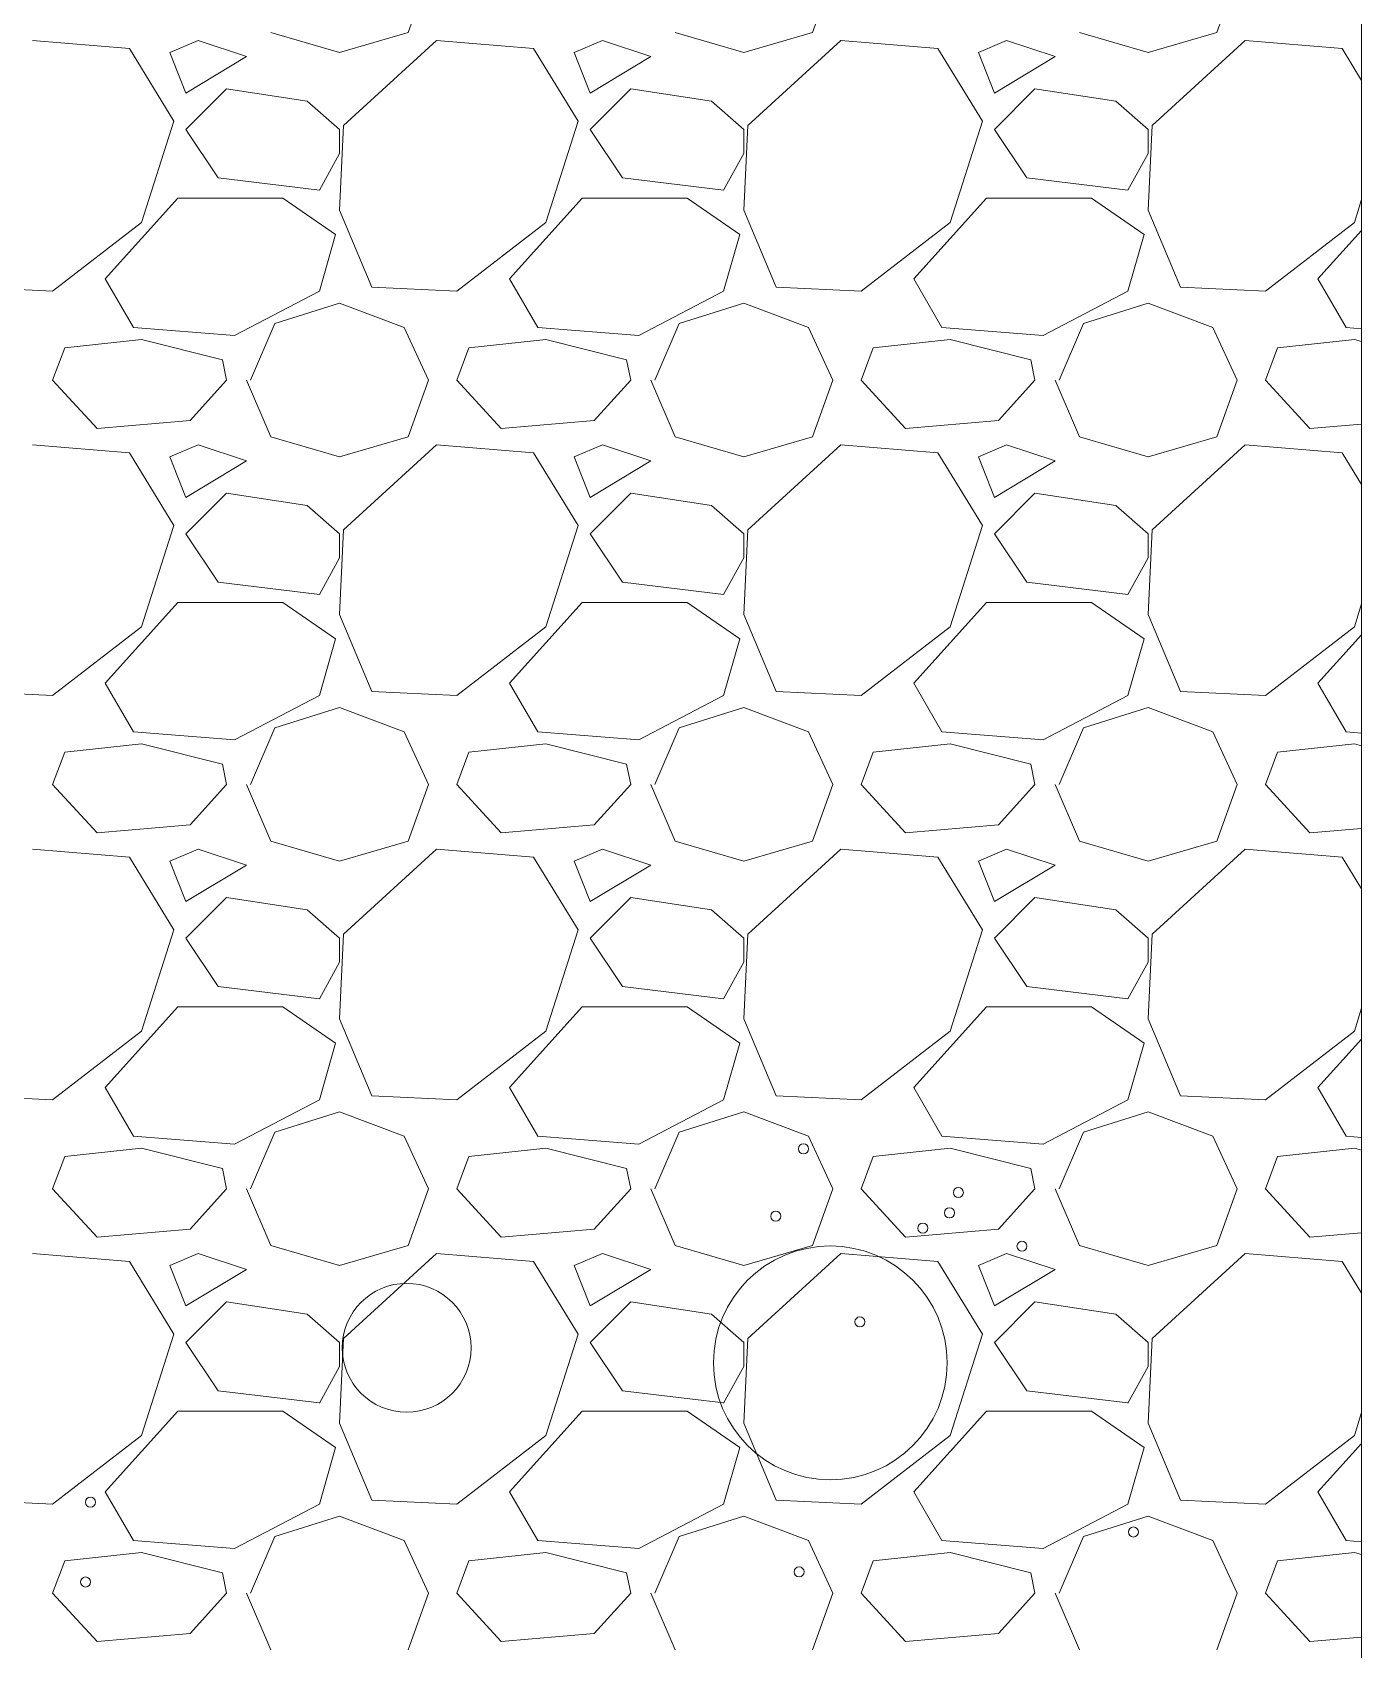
# Model space of a CAD drawing. Header units: millimetres. Extents: x 19901 to 59163, y 13732 to 30178.
# Drawn here: x 41992.8 to 42034.6, y 26969.2 to 27020 of the extents above; entities that cross this region are included whole.
import ezdxf

# ---------------------------------------------------------------- set-up
doc = ezdxf.new("R2010")
doc.units = ezdxf.units.MM
for name, color, linetype, lineweight in [('A-FURN', 8, 'Continuous', 13), ('Vegetazione', 53, 'Continuous', 9), ('Verde', 86, 'Continuous', 5), ('Wall', 255, 'Continuous', 20)]:
    doc.layers.add(name, color=color, linetype=linetype, lineweight=lineweight)

msp = doc.modelspace()

# ---------------------------------------------------------------- linework, layer by layer
at = {"layer": 'A-FURN', "linetype": 'Continuous'}
for p, q in [((42004.66, 27020.008), (42005.295, 27021.786)), ((42017.36, 27020.008), (42017.995, 27021.786)), ((42030.06, 27020.008), (42030.695, 27021.786)), ((41995.897, 27019.5), (41992.849, 27019.754)), ((41998.056, 27019.754), (41997.167, 27019.373)), ((41999.58, 27019.246), (41998.056, 27019.754)), ((42000.342, 27020.008), (42002.501, 27019.373)), ((42002.501, 27019.373), (42004.66, 27020.008)), ((42005.549, 27019.754), (42002.628, 27017.087)), ((42008.597, 27019.5), (42005.549, 27019.754)), ((42010.756, 27019.754), (42009.867, 27019.373)), ((42012.28, 27019.246), (42010.756, 27019.754)), ((42013.042, 27020.008), (42015.201, 27019.373)), ((42015.201, 27019.373), (42017.36, 27020.008)), ((42018.249, 27019.754), (42015.328, 27017.087)), ((42021.297, 27019.5), (42018.249, 27019.754)), ((42023.456, 27019.754), (42022.567, 27019.373)), ((42024.98, 27019.246), (42023.456, 27019.754)), ((42025.742, 27020.008), (42027.901, 27019.373)), ((42027.901, 27019.373), (42030.06, 27020.008)), ((42030.949, 27019.754), (42028.028, 27017.087)), ((42033.997, 27019.5), (42030.949, 27019.754)), ((41997.294, 27017.214), (41995.897, 27019.5)), ((41997.167, 27019.373), (41997.675, 27018.103)), ((41997.675, 27018.103), (41999.58, 27019.246)), ((42009.994, 27017.214), (42008.597, 27019.5)), ((42009.867, 27019.373), (42010.375, 27018.103)), ((42010.375, 27018.103), (42012.28, 27019.246)), ((42022.694, 27017.214), (42021.297, 27019.5)), ((42022.567, 27019.373), (42023.075, 27018.103)), ((42023.075, 27018.103), (42024.98, 27019.246)), ((42034.608, 27018.501), (42033.997, 27019.5)), ((41998.945, 27018.23), (41997.675, 27016.96)), ((42001.485, 27017.849), (41998.945, 27018.23)), ((42011.645, 27018.23), (42010.375, 27016.96)), ((42014.185, 27017.849), (42011.645, 27018.23)), ((42024.345, 27018.23), (42023.075, 27016.96)), ((42026.885, 27017.849), (42024.345, 27018.23)), ((42002.501, 27016.96), (42001.485, 27017.849)), ((42015.201, 27016.96), (42014.185, 27017.849)), ((42027.901, 27016.96), (42026.885, 27017.849)), ((41996.278, 27014.039), (41997.294, 27017.214)), ((42002.628, 27017.087), (42002.501, 27014.42)), ((42008.978, 27014.039), (42009.994, 27017.214)), ((42015.328, 27017.087), (42015.201, 27014.42)), ((42021.678, 27014.039), (42022.694, 27017.214)), ((42028.028, 27017.087), (42027.901, 27014.42)), ((41997.675, 27016.96), (41998.691, 27015.436)), ((42002.501, 27016.198), (42002.501, 27016.96)), ((42010.375, 27016.96), (42011.391, 27015.436)), ((42015.201, 27016.198), (42015.201, 27016.96)), ((42023.075, 27016.96), (42024.091, 27015.436)), ((42027.901, 27016.198), (42027.901, 27016.96)), ((42001.866, 27015.055), (42002.501, 27016.198)), ((42014.566, 27015.055), (42015.201, 27016.198)), ((42027.266, 27015.055), (42027.901, 27016.198)), ((41998.691, 27015.437), (42001.866, 27015.056)), ((42011.391, 27015.437), (42014.566, 27015.056)), ((42024.091, 27015.437), (42027.266, 27015.056)), ((41995.135, 27012.261), (41997.421, 27014.801)), ((41997.421, 27014.801), (42000.723, 27014.801)), ((42000.723, 27014.801), (42002.374, 27013.658)), ((42007.835, 27012.261), (42010.121, 27014.801)), ((42010.121, 27014.801), (42013.423, 27014.801)), ((42013.423, 27014.801), (42015.074, 27013.658)), ((42020.535, 27012.261), (42022.821, 27014.801)), ((42022.821, 27014.801), (42026.123, 27014.801)), ((42026.123, 27014.801), (42027.774, 27013.658)), ((42034.378, 27014.039), (42034.608, 27014.758)), ((41993.484, 27011.88), (41996.278, 27014.039)), ((42002.501, 27014.42), (42003.517, 27012.007)), ((42006.184, 27011.88), (42008.978, 27014.039)), ((42015.201, 27014.42), (42016.217, 27012.007)), ((42018.884, 27011.88), (42021.678, 27014.039)), ((42027.901, 27014.42), (42028.917, 27012.007)), ((42031.584, 27011.88), (42034.378, 27014.039)), ((42002.374, 27013.658), (42001.866, 27011.88)), ((42015.074, 27013.658), (42014.566, 27011.88)), ((42027.774, 27013.658), (42027.266, 27011.88)), ((42033.235, 27012.261), (42034.608, 27013.787)), ((41990.817, 27012.007), (41993.484, 27011.88)), ((41996.024, 27010.737), (41995.135, 27012.261)), ((42003.517, 27012.007), (42006.184, 27011.88)), ((42008.724, 27010.737), (42007.835, 27012.261)), ((42016.217, 27012.007), (42018.884, 27011.88)), ((42021.424, 27010.737), (42020.535, 27012.261)), ((42028.917, 27012.007), (42031.584, 27011.88)), ((42034.124, 27010.737), (42033.235, 27012.261)), ((42001.866, 27011.88), (41999.199, 27010.483)), ((42000.469, 27010.864), (42002.501, 27011.499)), ((42002.501, 27011.499), (42004.533, 27010.737)), ((42014.566, 27011.88), (42011.899, 27010.483)), ((42013.169, 27010.864), (42015.201, 27011.499)), ((42015.201, 27011.499), (42017.233, 27010.737)), ((42027.266, 27011.88), (42024.599, 27010.483)), ((42025.869, 27010.864), (42027.901, 27011.499)), ((42027.901, 27011.499), (42029.933, 27010.737)), ((41999.199, 27010.483), (41996.024, 27010.737)), ((41999.707, 27009.086), (42000.469, 27010.864)), ((42004.533, 27010.737), (42005.295, 27009.086)), ((42011.899, 27010.483), (42008.724, 27010.737)), ((42012.407, 27009.086), (42013.169, 27010.864)), ((42017.233, 27010.737), (42017.995, 27009.086)), ((42024.599, 27010.483), (42021.424, 27010.737)), ((42025.107, 27009.086), (42025.869, 27010.864)), ((42029.933, 27010.737), (42030.695, 27009.086)), ((42034.608, 27010.699), (42034.124, 27010.737)), ((41993.484, 27009.086), (41993.865, 27010.102)), ((41996.278, 27010.356), (41993.865, 27010.102)), ((41998.818, 27009.721), (41996.278, 27010.356)), ((42006.184, 27009.086), (42006.565, 27010.102)), ((42008.978, 27010.356), (42006.565, 27010.102)), ((42011.518, 27009.721), (42008.978, 27010.356)), ((42018.884, 27009.086), (42019.265, 27010.102)), ((42021.678, 27010.356), (42019.265, 27010.102)), ((42024.218, 27009.721), (42021.678, 27010.356)), ((42031.584, 27009.086), (42031.965, 27010.102)), ((42034.378, 27010.356), (42031.965, 27010.102)), ((42034.608, 27010.299), (42034.378, 27010.356)), ((41998.945, 27009.086), (41998.818, 27009.721)), ((42011.645, 27009.086), (42011.518, 27009.721)), ((42024.345, 27009.086), (42024.218, 27009.721)), ((41994.881, 27007.562), (41993.484, 27009.086)), ((41998.945, 27009.086), (41997.802, 27007.816)), ((41999.58, 27009.086), (42000.342, 27007.308)), ((42004.66, 27007.308), (42005.295, 27009.086)), ((42007.581, 27007.562), (42006.184, 27009.086)), ((42011.645, 27009.086), (42010.502, 27007.816)), ((42012.28, 27009.086), (42013.042, 27007.308)), ((42017.36, 27007.308), (42017.995, 27009.086)), ((42020.281, 27007.562), (42018.884, 27009.086)), ((42024.345, 27009.086), (42023.202, 27007.816)), ((42024.98, 27009.086), (42025.742, 27007.308)), ((42030.06, 27007.308), (42030.695, 27009.086)), ((42032.981, 27007.562), (42031.584, 27009.086)), ((41997.802, 27007.817), (41994.881, 27007.563)), ((42010.502, 27007.817), (42007.581, 27007.563)), ((42023.202, 27007.817), (42020.281, 27007.563)), ((42034.608, 27007.704), (42032.981, 27007.563)), ((41995.897, 27006.8), (41992.849, 27007.054)), ((41998.056, 27007.054), (41997.167, 27006.673)), ((41999.58, 27006.546), (41998.056, 27007.054)), ((42000.342, 27007.308), (42002.501, 27006.673)), ((42002.501, 27006.673), (42004.66, 27007.308)), ((42005.549, 27007.054), (42002.628, 27004.387)), ((42008.597, 27006.8), (42005.549, 27007.054)), ((42010.756, 27007.054), (42009.867, 27006.673)), ((42012.28, 27006.546), (42010.756, 27007.054)), ((42013.042, 27007.308), (42015.201, 27006.673)), ((42015.201, 27006.673), (42017.36, 27007.308)), ((42018.249, 27007.054), (42015.328, 27004.387)), ((42021.297, 27006.8), (42018.249, 27007.054)), ((42023.456, 27007.054), (42022.567, 27006.673)), ((42024.98, 27006.546), (42023.456, 27007.054)), ((42025.742, 27007.308), (42027.901, 27006.673)), ((42027.901, 27006.673), (42030.06, 27007.308)), ((42030.949, 27007.054), (42028.028, 27004.387)), ((42033.997, 27006.8), (42030.949, 27007.054)), ((41997.294, 27004.514), (41995.897, 27006.8)), ((41997.167, 27006.673), (41997.675, 27005.403)), ((41997.675, 27005.403), (41999.58, 27006.546)), ((42009.994, 27004.514), (42008.597, 27006.8)), ((42009.867, 27006.673), (42010.375, 27005.403)), ((42010.375, 27005.403), (42012.28, 27006.546)), ((42022.694, 27004.514), (42021.297, 27006.8)), ((42022.567, 27006.673), (42023.075, 27005.403)), ((42023.075, 27005.403), (42024.98, 27006.546)), ((42034.608, 27005.801), (42033.997, 27006.8)), ((41998.945, 27005.53), (41997.675, 27004.26)), ((42001.485, 27005.149), (41998.945, 27005.53)), ((42011.645, 27005.53), (42010.375, 27004.26)), ((42014.185, 27005.149), (42011.645, 27005.53)), ((42024.345, 27005.53), (42023.075, 27004.26)), ((42026.885, 27005.149), (42024.345, 27005.53)), ((42002.501, 27004.26), (42001.485, 27005.149)), ((42015.201, 27004.26), (42014.185, 27005.149)), ((42027.901, 27004.26), (42026.885, 27005.149)), ((41996.278, 27001.339), (41997.294, 27004.514)), ((42002.628, 27004.387), (42002.501, 27001.72)), ((42008.978, 27001.339), (42009.994, 27004.514)), ((42015.328, 27004.387), (42015.201, 27001.72)), ((42021.678, 27001.339), (42022.694, 27004.514)), ((42028.028, 27004.387), (42027.901, 27001.72)), ((41997.675, 27004.26), (41998.691, 27002.736)), ((42002.501, 27003.498), (42002.501, 27004.26)), ((42010.375, 27004.26), (42011.391, 27002.736)), ((42015.201, 27003.498), (42015.201, 27004.26)), ((42023.075, 27004.26), (42024.091, 27002.736)), ((42027.901, 27003.498), (42027.901, 27004.26)), ((42001.866, 27002.355), (42002.501, 27003.498)), ((42014.566, 27002.355), (42015.201, 27003.498)), ((42027.266, 27002.355), (42027.901, 27003.498)), ((41998.691, 27002.737), (42001.866, 27002.356)), ((42011.391, 27002.737), (42014.566, 27002.356)), ((42024.091, 27002.737), (42027.266, 27002.356)), ((41995.135, 26999.561), (41997.421, 27002.101)), ((41997.421, 27002.101), (42000.723, 27002.101)), ((42000.723, 27002.101), (42002.374, 27000.958)), ((42007.835, 26999.561), (42010.121, 27002.101)), ((42010.121, 27002.101), (42013.423, 27002.101)), ((42013.423, 27002.101), (42015.074, 27000.958)), ((42020.535, 26999.561), (42022.821, 27002.101)), ((42022.821, 27002.101), (42026.123, 27002.101)), ((42026.123, 27002.101), (42027.774, 27000.958)), ((42034.378, 27001.339), (42034.608, 27002.058)), ((41993.484, 26999.18), (41996.278, 27001.339)), ((42002.501, 27001.72), (42003.517, 26999.307)), ((42006.184, 26999.18), (42008.978, 27001.339)), ((42015.201, 27001.72), (42016.217, 26999.307)), ((42018.884, 26999.18), (42021.678, 27001.339)), ((42027.901, 27001.72), (42028.917, 26999.307)), ((42031.584, 26999.18), (42034.378, 27001.339)), ((42002.374, 27000.958), (42001.866, 26999.18)), ((42015.074, 27000.958), (42014.566, 26999.18)), ((42027.774, 27000.958), (42027.266, 26999.18)), ((42033.235, 26999.561), (42034.608, 27001.087)), ((41990.817, 26999.307), (41993.484, 26999.18)), ((41996.024, 26998.037), (41995.135, 26999.561)), ((42003.517, 26999.307), (42006.184, 26999.18)), ((42008.724, 26998.037), (42007.835, 26999.561)), ((42016.217, 26999.307), (42018.884, 26999.18)), ((42021.424, 26998.037), (42020.535, 26999.561)), ((42028.917, 26999.307), (42031.584, 26999.18)), ((42034.124, 26998.037), (42033.235, 26999.561)), ((42001.866, 26999.18), (41999.199, 26997.783)), ((42000.469, 26998.164), (42002.501, 26998.799)), ((42002.501, 26998.799), (42004.533, 26998.037)), ((42014.566, 26999.18), (42011.899, 26997.783)), ((42013.169, 26998.164), (42015.201, 26998.799)), ((42015.201, 26998.799), (42017.233, 26998.037)), ((42027.266, 26999.18), (42024.599, 26997.783)), ((42025.869, 26998.164), (42027.901, 26998.799)), ((42027.901, 26998.799), (42029.933, 26998.037)), ((41999.199, 26997.783), (41996.024, 26998.037)), ((41999.707, 26996.386), (42000.469, 26998.164)), ((42004.533, 26998.037), (42005.295, 26996.386)), ((42011.899, 26997.783), (42008.724, 26998.037)), ((42012.407, 26996.386), (42013.169, 26998.164)), ((42017.233, 26998.037), (42017.995, 26996.386)), ((42024.599, 26997.783), (42021.424, 26998.037)), ((42025.107, 26996.386), (42025.869, 26998.164)), ((42029.933, 26998.037), (42030.695, 26996.386)), ((42034.608, 26997.999), (42034.124, 26998.037)), ((41993.484, 26996.386), (41993.865, 26997.402)), ((41996.278, 26997.656), (41993.865, 26997.402)), ((41998.818, 26997.021), (41996.278, 26997.656)), ((42006.184, 26996.386), (42006.565, 26997.402)), ((42008.978, 26997.656), (42006.565, 26997.402)), ((42011.518, 26997.021), (42008.978, 26997.656)), ((42018.884, 26996.386), (42019.265, 26997.402)), ((42021.678, 26997.656), (42019.265, 26997.402)), ((42024.218, 26997.021), (42021.678, 26997.656)), ((42031.584, 26996.386), (42031.965, 26997.402)), ((42034.378, 26997.656), (42031.965, 26997.402)), ((42034.608, 26997.599), (42034.378, 26997.656)), ((41998.945, 26996.386), (41998.818, 26997.021)), ((42011.645, 26996.386), (42011.518, 26997.021)), ((42024.345, 26996.386), (42024.218, 26997.021)), ((41994.881, 26994.862), (41993.484, 26996.386)), ((41998.945, 26996.386), (41997.802, 26995.116)), ((41999.58, 26996.386), (42000.342, 26994.608)), ((42004.66, 26994.608), (42005.295, 26996.386)), ((42007.581, 26994.862), (42006.184, 26996.386)), ((42011.645, 26996.386), (42010.502, 26995.116)), ((42012.28, 26996.386), (42013.042, 26994.608)), ((42017.36, 26994.608), (42017.995, 26996.386)), ((42020.281, 26994.862), (42018.884, 26996.386)), ((42024.345, 26996.386), (42023.202, 26995.116)), ((42024.98, 26996.386), (42025.742, 26994.608)), ((42030.06, 26994.608), (42030.695, 26996.386)), ((42032.981, 26994.862), (42031.584, 26996.386)), ((41997.802, 26995.117), (41994.881, 26994.863)), ((42010.502, 26995.117), (42007.581, 26994.863)), ((42023.202, 26995.117), (42020.281, 26994.863)), ((42034.608, 26995.004), (42032.981, 26994.863)), ((41995.897, 26994.1), (41992.849, 26994.354)), ((41998.056, 26994.354), (41997.167, 26993.973)), ((41999.58, 26993.846), (41998.056, 26994.354)), ((42000.342, 26994.608), (42002.501, 26993.973)), ((42002.501, 26993.973), (42004.66, 26994.608)), ((42005.549, 26994.354), (42002.628, 26991.687)), ((42008.597, 26994.1), (42005.549, 26994.354)), ((42010.756, 26994.354), (42009.867, 26993.973)), ((42012.28, 26993.846), (42010.756, 26994.354)), ((42013.042, 26994.608), (42015.201, 26993.973)), ((42015.201, 26993.973), (42017.36, 26994.608)), ((42018.249, 26994.354), (42015.328, 26991.687)), ((42021.297, 26994.1), (42018.249, 26994.354)), ((42023.456, 26994.354), (42022.567, 26993.973)), ((42024.98, 26993.846), (42023.456, 26994.354)), ((42025.742, 26994.608), (42027.901, 26993.973)), ((42027.901, 26993.973), (42030.06, 26994.608)), ((42030.949, 26994.354), (42028.028, 26991.687)), ((42033.997, 26994.1), (42030.949, 26994.354)), ((41997.294, 26991.814), (41995.897, 26994.1)), ((41997.167, 26993.973), (41997.675, 26992.703)), ((41997.675, 26992.703), (41999.58, 26993.846)), ((42009.994, 26991.814), (42008.597, 26994.1)), ((42009.867, 26993.973), (42010.375, 26992.703)), ((42010.375, 26992.703), (42012.28, 26993.846)), ((42022.694, 26991.814), (42021.297, 26994.1)), ((42022.567, 26993.973), (42023.075, 26992.703)), ((42023.075, 26992.703), (42024.98, 26993.846)), ((42034.608, 26993.101), (42033.997, 26994.1)), ((41998.945, 26992.83), (41997.675, 26991.56)), ((42001.485, 26992.449), (41998.945, 26992.83)), ((42011.645, 26992.83), (42010.375, 26991.56)), ((42014.185, 26992.449), (42011.645, 26992.83)), ((42024.345, 26992.83), (42023.075, 26991.56)), ((42026.885, 26992.449), (42024.345, 26992.83)), ((42002.501, 26991.56), (42001.485, 26992.449)), ((42015.201, 26991.56), (42014.185, 26992.449)), ((42027.901, 26991.56), (42026.885, 26992.449)), ((41996.278, 26988.639), (41997.294, 26991.814)), ((42002.628, 26991.687), (42002.501, 26989.02)), ((42008.978, 26988.639), (42009.994, 26991.814)), ((42015.328, 26991.687), (42015.201, 26989.02)), ((42021.678, 26988.639), (42022.694, 26991.814)), ((42028.028, 26991.687), (42027.901, 26989.02)), ((41997.675, 26991.56), (41998.691, 26990.036)), ((42002.501, 26990.798), (42002.501, 26991.56)), ((42010.375, 26991.56), (42011.391, 26990.036)), ((42015.201, 26990.798), (42015.201, 26991.56)), ((42023.075, 26991.56), (42024.091, 26990.036)), ((42027.901, 26990.798), (42027.901, 26991.56)), ((42001.866, 26989.655), (42002.501, 26990.798)), ((42014.566, 26989.655), (42015.201, 26990.798)), ((42027.266, 26989.655), (42027.901, 26990.798)), ((41998.691, 26990.037), (42001.866, 26989.656)), ((42011.391, 26990.037), (42014.566, 26989.656)), ((42024.091, 26990.037), (42027.266, 26989.656)), ((41995.135, 26986.861), (41997.421, 26989.401)), ((41997.421, 26989.401), (42000.723, 26989.401)), ((42000.723, 26989.401), (42002.374, 26988.258)), ((42007.835, 26986.861), (42010.121, 26989.401)), ((42010.121, 26989.401), (42013.423, 26989.401)), ((42013.423, 26989.401), (42015.074, 26988.258)), ((42020.535, 26986.861), (42022.821, 26989.401)), ((42022.821, 26989.401), (42026.123, 26989.401)), ((42026.123, 26989.401), (42027.774, 26988.258)), ((42034.378, 26988.639), (42034.608, 26989.358)), ((41993.484, 26986.48), (41996.278, 26988.639)), ((42002.501, 26989.02), (42003.517, 26986.607)), ((42006.184, 26986.48), (42008.978, 26988.639)), ((42015.201, 26989.02), (42016.217, 26986.607)), ((42018.884, 26986.48), (42021.678, 26988.639)), ((42027.901, 26989.02), (42028.917, 26986.607)), ((42031.584, 26986.48), (42034.378, 26988.639)), ((42002.374, 26988.258), (42001.866, 26986.48)), ((42015.074, 26988.258), (42014.566, 26986.48)), ((42027.774, 26988.258), (42027.266, 26986.48)), ((42033.235, 26986.861), (42034.608, 26988.387)), ((41990.817, 26986.607), (41993.484, 26986.48)), ((41996.024, 26985.337), (41995.135, 26986.861)), ((42003.517, 26986.607), (42006.184, 26986.48)), ((42008.724, 26985.337), (42007.835, 26986.861)), ((42016.217, 26986.607), (42018.884, 26986.48)), ((42021.424, 26985.337), (42020.535, 26986.861)), ((42028.917, 26986.607), (42031.584, 26986.48)), ((42034.124, 26985.337), (42033.235, 26986.861)), ((42001.866, 26986.48), (41999.199, 26985.083)), ((42000.469, 26985.464), (42002.501, 26986.099)), ((42002.501, 26986.099), (42004.533, 26985.337)), ((42014.566, 26986.48), (42011.899, 26985.083)), ((42013.169, 26985.464), (42015.201, 26986.099)), ((42015.201, 26986.099), (42017.233, 26985.337)), ((42027.266, 26986.48), (42024.599, 26985.083)), ((42025.869, 26985.464), (42027.901, 26986.099)), ((42027.901, 26986.099), (42029.933, 26985.337)), ((41999.199, 26985.083), (41996.024, 26985.337)), ((41999.707, 26983.686), (42000.469, 26985.464)), ((42004.533, 26985.337), (42005.295, 26983.686)), ((42011.899, 26985.083), (42008.724, 26985.337)), ((42012.407, 26983.686), (42013.169, 26985.464)), ((42017.233, 26985.337), (42017.995, 26983.686)), ((42024.599, 26985.083), (42021.424, 26985.337)), ((42025.107, 26983.686), (42025.869, 26985.464)), ((42029.933, 26985.337), (42030.695, 26983.686)), ((42034.608, 26985.299), (42034.124, 26985.337)), ((41993.484, 26983.686), (41993.865, 26984.702)), ((41996.278, 26984.956), (41993.865, 26984.702)), ((41998.818, 26984.321), (41996.278, 26984.956)), ((42006.184, 26983.686), (42006.565, 26984.702)), ((42008.978, 26984.956), (42006.565, 26984.702)), ((42011.518, 26984.321), (42008.978, 26984.956)), ((42018.884, 26983.686), (42019.265, 26984.702)), ((42021.678, 26984.956), (42019.265, 26984.702)), ((42024.218, 26984.321), (42021.678, 26984.956)), ((42031.584, 26983.686), (42031.965, 26984.702)), ((42034.378, 26984.956), (42031.965, 26984.702)), ((42034.608, 26984.899), (42034.378, 26984.956)), ((41998.945, 26983.686), (41998.818, 26984.321)), ((42011.645, 26983.686), (42011.518, 26984.321)), ((42024.345, 26983.686), (42024.218, 26984.321)), ((41994.881, 26982.162), (41993.484, 26983.686)), ((41998.945, 26983.686), (41997.802, 26982.416)), ((41999.58, 26983.686), (42000.342, 26981.908)), ((42004.66, 26981.908), (42005.295, 26983.686)), ((42007.581, 26982.162), (42006.184, 26983.686)), ((42011.645, 26983.686), (42010.502, 26982.416)), ((42012.28, 26983.686), (42013.042, 26981.908)), ((42017.36, 26981.908), (42017.995, 26983.686)), ((42020.281, 26982.162), (42018.884, 26983.686)), ((42024.345, 26983.686), (42023.202, 26982.416)), ((42024.98, 26983.686), (42025.742, 26981.908)), ((42030.06, 26981.908), (42030.695, 26983.686)), ((42032.981, 26982.162), (42031.584, 26983.686)), ((41997.802, 26982.417), (41994.881, 26982.163)), ((42010.502, 26982.417), (42007.581, 26982.163)), ((42023.202, 26982.417), (42020.281, 26982.163)), ((42034.608, 26982.304), (42032.981, 26982.163)), ((41995.897, 26981.4), (41992.849, 26981.654)), ((41998.056, 26981.654), (41997.167, 26981.273)), ((41999.58, 26981.146), (41998.056, 26981.654)), ((42000.342, 26981.908), (42002.501, 26981.273)), ((42002.501, 26981.273), (42004.66, 26981.908)), ((42005.549, 26981.654), (42002.628, 26978.987)), ((42008.597, 26981.4), (42005.549, 26981.654)), ((42010.756, 26981.654), (42009.867, 26981.273)), ((42012.28, 26981.146), (42010.756, 26981.654)), ((42013.042, 26981.908), (42015.201, 26981.273)), ((42015.201, 26981.273), (42017.36, 26981.908)), ((42018.249, 26981.654), (42015.328, 26978.987)), ((42021.297, 26981.4), (42018.249, 26981.654)), ((42023.456, 26981.654), (42022.567, 26981.273)), ((42024.98, 26981.146), (42023.456, 26981.654)), ((42025.742, 26981.908), (42027.901, 26981.273)), ((42027.901, 26981.273), (42030.06, 26981.908)), ((42030.949, 26981.654), (42028.028, 26978.987)), ((42033.997, 26981.4), (42030.949, 26981.654)), ((41997.294, 26979.114), (41995.897, 26981.4)), ((41997.167, 26981.273), (41997.675, 26980.003)), ((41997.675, 26980.003), (41999.58, 26981.146)), ((42009.994, 26979.114), (42008.597, 26981.4)), ((42009.867, 26981.273), (42010.375, 26980.003)), ((42010.375, 26980.003), (42012.28, 26981.146)), ((42022.694, 26979.114), (42021.297, 26981.4)), ((42022.567, 26981.273), (42023.075, 26980.003)), ((42023.075, 26980.003), (42024.98, 26981.146)), ((42034.608, 26980.401), (42033.997, 26981.4)), ((41998.945, 26980.13), (41997.675, 26978.86)), ((42001.485, 26979.749), (41998.945, 26980.13)), ((42011.645, 26980.13), (42010.375, 26978.86)), ((42014.185, 26979.749), (42011.645, 26980.13)), ((42024.345, 26980.13), (42023.075, 26978.86)), ((42026.885, 26979.749), (42024.345, 26980.13)), ((42002.501, 26978.86), (42001.485, 26979.749)), ((42015.201, 26978.86), (42014.185, 26979.749)), ((42027.901, 26978.86), (42026.885, 26979.749)), ((41996.278, 26975.939), (41997.294, 26979.114)), ((42002.628, 26978.987), (42002.501, 26976.32)), ((42008.978, 26975.939), (42009.994, 26979.114)), ((42015.328, 26978.987), (42015.201, 26976.32)), ((42021.678, 26975.939), (42022.694, 26979.114)), ((42028.028, 26978.987), (42027.901, 26976.32)), ((41997.675, 26978.86), (41998.691, 26977.336)), ((42002.501, 26978.098), (42002.501, 26978.86)), ((42010.375, 26978.86), (42011.391, 26977.336)), ((42015.201, 26978.098), (42015.201, 26978.86)), ((42023.075, 26978.86), (42024.091, 26977.336)), ((42027.901, 26978.098), (42027.901, 26978.86)), ((42001.866, 26976.955), (42002.501, 26978.098)), ((42014.566, 26976.955), (42015.201, 26978.098)), ((42027.266, 26976.955), (42027.901, 26978.098)), ((41998.691, 26977.337), (42001.866, 26976.956)), ((42011.391, 26977.337), (42014.566, 26976.956)), ((42024.091, 26977.337), (42027.266, 26976.956)), ((41995.135, 26974.161), (41997.421, 26976.701)), ((41997.421, 26976.701), (42000.723, 26976.701)), ((42000.723, 26976.701), (42002.374, 26975.558)), ((42007.835, 26974.161), (42010.121, 26976.701)), ((42010.121, 26976.701), (42013.423, 26976.701)), ((42013.423, 26976.701), (42015.074, 26975.558)), ((42020.535, 26974.161), (42022.821, 26976.701)), ((42022.821, 26976.701), (42026.123, 26976.701)), ((42026.123, 26976.701), (42027.774, 26975.558)), ((42034.378, 26975.939), (42034.608, 26976.658)), ((41993.484, 26973.78), (41996.278, 26975.939)), ((42002.501, 26976.32), (42003.517, 26973.907)), ((42006.184, 26973.78), (42008.978, 26975.939)), ((42015.201, 26976.32), (42016.217, 26973.907)), ((42018.884, 26973.78), (42021.678, 26975.939)), ((42027.901, 26976.32), (42028.917, 26973.907)), ((42031.584, 26973.78), (42034.378, 26975.939)), ((42002.374, 26975.558), (42001.866, 26973.78)), ((42015.074, 26975.558), (42014.566, 26973.78)), ((42027.774, 26975.558), (42027.266, 26973.78)), ((42033.235, 26974.161), (42034.608, 26975.687)), ((41990.817, 26973.907), (41993.484, 26973.78)), ((41996.024, 26972.637), (41995.135, 26974.161)), ((42003.517, 26973.907), (42006.184, 26973.78)), ((42008.724, 26972.637), (42007.835, 26974.161)), ((42016.217, 26973.907), (42018.884, 26973.78)), ((42021.424, 26972.637), (42020.535, 26974.161)), ((42028.917, 26973.907), (42031.584, 26973.78)), ((42034.124, 26972.637), (42033.235, 26974.161)), ((42001.866, 26973.78), (41999.199, 26972.383)), ((42000.469, 26972.764), (42002.501, 26973.399)), ((42002.501, 26973.399), (42004.533, 26972.637)), ((42014.566, 26973.78), (42011.899, 26972.383)), ((42013.169, 26972.764), (42015.201, 26973.399)), ((42015.201, 26973.399), (42017.233, 26972.637)), ((42027.266, 26973.78), (42024.599, 26972.383)), ((42025.869, 26972.764), (42027.901, 26973.399)), ((42027.901, 26973.399), (42029.933, 26972.637)), ((41999.199, 26972.383), (41996.024, 26972.637)), ((41999.707, 26970.986), (42000.469, 26972.764)), ((42004.533, 26972.637), (42005.295, 26970.986)), ((42011.899, 26972.383), (42008.724, 26972.637)), ((42012.407, 26970.986), (42013.169, 26972.764)), ((42017.233, 26972.637), (42017.995, 26970.986)), ((42024.599, 26972.383), (42021.424, 26972.637)), ((42025.107, 26970.986), (42025.869, 26972.764)), ((42029.933, 26972.637), (42030.695, 26970.986)), ((42034.608, 26972.599), (42034.124, 26972.637)), ((41993.484, 26970.986), (41993.865, 26972.002)), ((41996.278, 26972.256), (41993.865, 26972.002)), ((41998.818, 26971.621), (41996.278, 26972.256)), ((42006.184, 26970.986), (42006.565, 26972.002)), ((42008.978, 26972.256), (42006.565, 26972.002)), ((42011.518, 26971.621), (42008.978, 26972.256)), ((42018.884, 26970.986), (42019.265, 26972.002)), ((42021.678, 26972.256), (42019.265, 26972.002)), ((42024.218, 26971.621), (42021.678, 26972.256)), ((42031.584, 26970.986), (42031.965, 26972.002)), ((42034.378, 26972.256), (42031.965, 26972.002)), ((42034.608, 26972.199), (42034.378, 26972.256)), ((41998.945, 26970.986), (41998.818, 26971.621)), ((42011.645, 26970.986), (42011.518, 26971.621)), ((42024.345, 26970.986), (42024.218, 26971.621)), ((41994.881, 26969.462), (41993.484, 26970.986)), ((41998.945, 26970.986), (41997.802, 26969.716)), ((41999.58, 26970.986), (42000.342, 26969.208)), ((42004.66, 26969.208), (42005.295, 26970.986)), ((42007.581, 26969.462), (42006.184, 26970.986)), ((42011.645, 26970.986), (42010.502, 26969.716)), ((42012.28, 26970.986), (42013.042, 26969.208)), ((42017.36, 26969.208), (42017.995, 26970.986)), ((42020.281, 26969.462), (42018.884, 26970.986)), ((42024.345, 26970.986), (42023.202, 26969.716)), ((42024.98, 26970.986), (42025.742, 26969.208)), ((42030.06, 26969.208), (42030.695, 26970.986)), ((42032.981, 26969.462), (42031.584, 26970.986)), ((41997.802, 26969.717), (41994.881, 26969.463)), ((42010.502, 26969.717), (42007.581, 26969.463)), ((42023.202, 26969.717), (42020.281, 26969.463)), ((42034.608, 26969.604), (42032.981, 26969.463))]:
    msp.add_line(p, q, dxfattribs=at)
at = {"layer": 'Vegetazione'}
for centre, radius in [((42017.916, 26978.216), 3.672), ((42004.608, 26978.69), 2.024)]:
    msp.add_circle(centre, radius, dxfattribs=at)
at = {"layer": 'Verde'}
for centre in [(42017.073, 26984.94), (42021.939, 26983.567), (42016.202, 26982.826), (42021.661, 26982.928), (42020.823, 26982.451), (42023.937, 26981.879), (42018.847, 26979.503), (41994.673, 26973.841), (42027.437, 26972.904), (42016.936, 26971.649), (41994.522, 26971.333)]:
    msp.add_circle(centre, 0.158, dxfattribs=at)
at = {"layer": 'Wall'}
msp.add_line((42034.608, 26849.801), (42034.608, 27259.801), dxfattribs=at)

doc.saveas('drawing.dxf')
